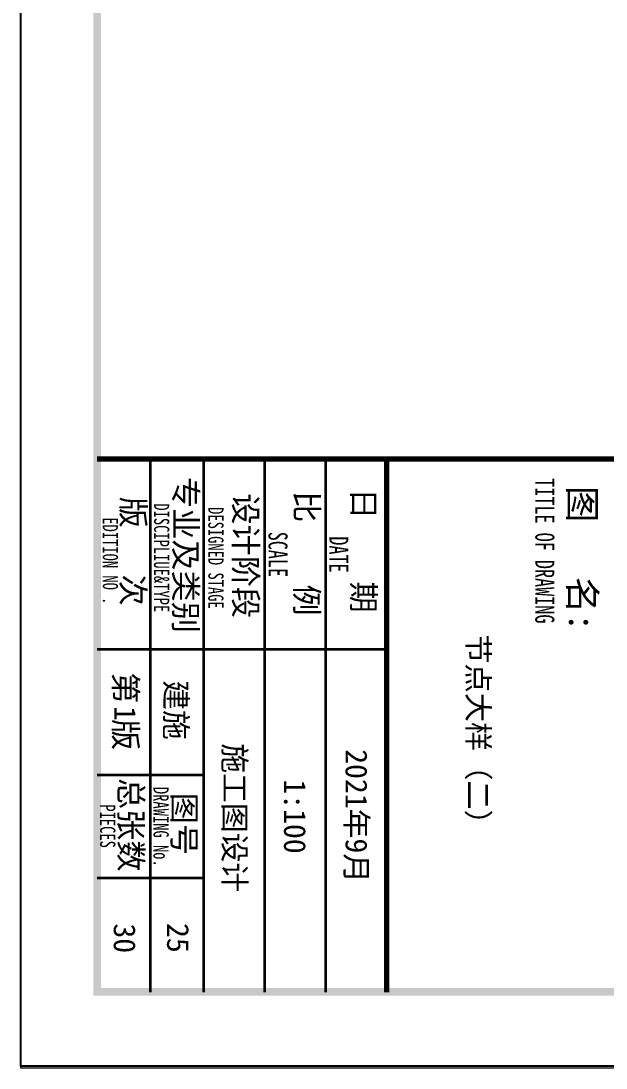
# Model space of a CAD drawing. Extents: x -812054 to 22247, y -644080 to 1003627.
# Drawn here: x -137315 to -135394, y -234941 to -231505 of the extents above; entities that cross this region are included whole.
import ezdxf
from ezdxf.enums import TextEntityAlignment as Align

# ---------------------------------------------------------------- set-up
doc = ezdxf.new("R2010")
doc.units = 0
doc.header["$LTSCALE"] = 1000
doc.layers.get('0').update_dxf_attribs({"linetype": 'CONTINUOUS'})
doc.layers.add('yichutu', color=7, linetype='CONTINUOUS', true_color=0xffffff)
for name, color, linetype, lineweight in [('可改文字', 6, 'CONTINUOUS', 18), ('图框', 9, 'CONTINUOUS', 18), ('图签', 147, 'CONTINUOUS', 18)]:
    doc.layers.add(name, color=color, linetype=linetype, lineweight=lineweight)
doc.layers.add('图签文字', color=4, linetype='CONTINUOUS')
doc.styles.add('宋体', font='', dxfattribs={"height": 50})
doc.styles.add('建筑图签-1', font='simhei.ttf', dxfattribs={"width": 0.7})
doc.styles.get('宋体').set_extended_font_data('SimSun')

# ---------------------------------------------------------------- blocks, each defined once
blk = doc.blocks.new('GFDDDDRG')
at = {"layer": '图框'}
blk.add_lwpolyline([(923309.8, -107437), (923309.8, -159999.5), (893609.8, -159999.5), (893609.8, -107437)], close=True, dxfattribs=at)
blk.add_lwpolyline([(923309.8, -107437), (923309.8, -159999.5), (893609.8, -159999.5), (893609.8, -107437)], close=True, dxfattribs=at)
at = {"layer": '图框', "const_width": 50}
blk.add_lwpolyline([(894109.8, -159499.5), (922809.8, -159499.5), (922809.8, -108687), (894109.8, -108687)], close=True, dxfattribs=at)
at = {"layer": '图框'}
for points, const_width in [([(894109.8, -156001.9), (922809.8, -156001.9)], 35), ([(896009.9, -156001.9), (896009.9, -159501.9)], 35), ([(894459.9, -156001.9), (894459.9, -158076.9)], 17.5), ([(894809.9, -156001.9), (894809.9, -159501.9)], 17.5), ([(894809.9, -156001.9), (894809.9, -159251.9)], 17.5), ([(895209.9, -156001.9), (895209.9, -159501.9)], 17.5), ([(895609.9, -156001.9), (895609.9, -159501.9)], 17.5), ([(894109.9, -157251.9), (894809.9, -157251.9)], 17.5), ([(894809.9, -157251.9), (896009.9, -157251.9)], 17.5), ([(894109.9, -158076.9), (894809.9, -158076.9)], 17.5), ([(894109.9, -158076.9), (894809.9, -158076.9)], 17.5), ([(894109.9, -158076.9), (894809.9, -158076.9)], 17.5), ([(894459.8, -158076.9), (894459.8, -159501.9)], 17.5), ([(894109.8, -158751.9), (894809.8, -158751.9)], 17.5)]:
    blk.add_lwpolyline(points, dxfattribs=dict(at, const_width=const_width))
at = {"layer": '图框', "style": '建筑图签-1', "width": 0.7}
for s, height, p in [('TITLE OF DRAWING', 125, (896986, -156128.9)), ('DISCIPLIUE&TYPE', 100, (894483.4, -156293.4)), ('DESIGNED STAGE', 100, (894839.7, -156318.2)), ('EDITION NO .', 100, (894146.9, -156385.2)), ('SCALE', 125, (895234.8, -156479.5)), ('DATE', 125, (895634.4, -156510.2)), ('DRAWING No.', 100, (894479.7, -158154.4)), ('PIECES', 100, (894129.7, -158268.8))]:
    blk.add_text(s, height=height, rotation=270, dxfattribs=at).set_placement(p)
at = {"layer": '图签', "color": 2, "style": '宋体'}
for s, height, p in [('建施', 143.34, (894556.2, -157454.1)), ('1', 143.3, (894222.3, -157623.6)), ('施工图设计', 143.34, (894940.6, -157868.1)), ('2021年9月', 143.34, (895740.6, -157906.9)), ('1:100', 143.34, (895336.8, -158105.1)), ('30', 143.34, (894219.3, -159050.2))]:
    blk.add_text(s, height=height, rotation=270, dxfattribs=at).set_placement(p)
at = {"layer": '图签文字', "color": 7, "style": '建筑图签-1'}
for s, height, p in [('专业及类别', 150, (894616.3, -156120.9)), ('版   次 ', 150, (894271.3, -156249.9)), ('设计阶段', 150, (895009.6, -156227.9)), ('比    例', 150, (895410.6, -156213)), ('日    期', 150, (895784.2, -156193.9)), ('图   名:', 175, (897207.4, -156179.6)), ('第 版', 150, (894221.5, -157402.3)), ('总张数', 150, (894257, -158095.8)), ('图号', 150, (894607, -158192.4))]:
    blk.add_text(s, height=height, rotation=270, dxfattribs=at).set_placement(p)
blk = doc.blocks.new('yct-1051-594-26275-14850-25-1002.0')
at = {"layer": 'yichutu', "color": 7, "true_color": 0xffffff}
blk.add_lwpolyline([(0, 0), (0, 14850), (26275, 14850), (26275, 0)], close=True, dxfattribs=at)

msp = doc.modelspace()

# ---------------------------------------------------------------- block references
at = {"xscale": 0.5, "yscale": 0.5, "zscale": 0.5}
msp.add_blockref('GFDDDDRG', (-584119.72, -154941.4), dxfattribs=at)
at = {"layer": 'yichutu', "rotation": 270}
msp.add_blockref('yct-1051-594-26275-14850-25-1002.0', (-137314.83, -208659.88), dxfattribs=at)

# ---------------------------------------------------------------- texts
at = {"layer": '可改文字', "color": 3, "style": '宋体'}
msp.add_text('节点大样（二）', height=70.321, rotation=270, dxfattribs=at).set_placement((-135812.79, -233853.42), align=Align.MIDDLE)
at = {"layer": '图签', "color": 3, "style": '宋体'}
msp.add_text('25', height=71.67, rotation=270, dxfattribs=at).set_placement((-136835.07, -234465.27))

doc.saveas('drawing.dxf')
